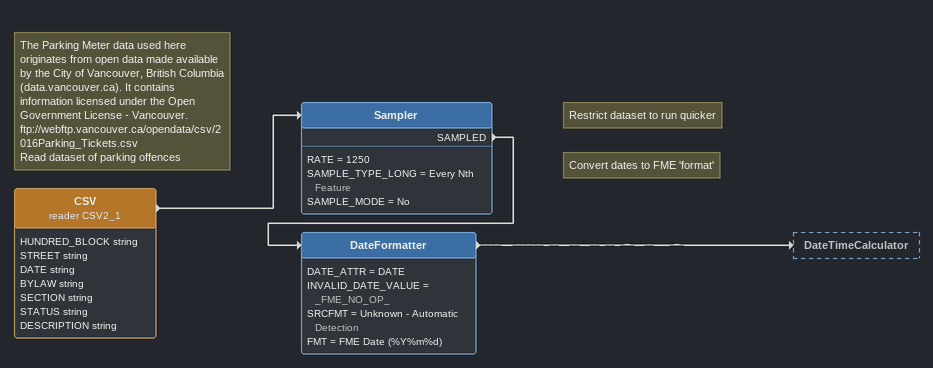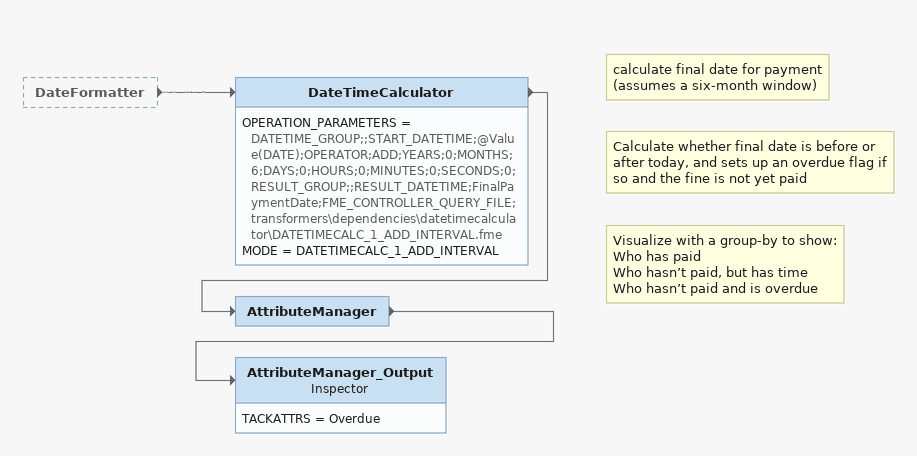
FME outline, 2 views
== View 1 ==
Note: The Parking Meter data used here originates from open data made available by the City of Vancouver, British Columbia (data.vancouver.ca). It contains information licensed under the Open Government License - Vancouver. / ftp://webftp.vancouver.ca/opendata/csv/2016Parking_Tickets.csv / Read dataset of parking offences
CSV (reader CSV2_1)
    attributes: HUNDRED_BLOCK string, STREET string, DATE string, BYLAW string, SECTION string, STATUS string, DESCRIPTION string
    -> Sampler
Note: Restrict dataset to run quicker
Sampler
    RATE = 1250
    SAMPLE_TYPE_LONG = Every Nth Feature
    SAMPLE_MODE = No
    SAMPLED -> DateFormatter
Note: Convert dates to FME 'format'
DateFormatter
    DATE_ATTR = DATE
    INVALID_DATE_VALUE = _FME_NO_OP_
    SRCFMT = Unknown - Automatic Detection
    FMT = FME Date (%Y%m%d)
    -> DateTimeCalculator

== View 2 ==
DateFormatter [outside]
    -> DateTimeCalculator
Note: calculate final date for payment / (assumes a six-month window)
DateTimeCalculator
    OPERATION_PARAMETERS = DATETIME_GROUP;;START_DATETIME;@Value(DATE);OPERATOR;ADD;YEARS;0;MONTHS;6;DAYS;0;HOURS;0;MINUTES;0;SECONDS;0;RESULT_GROUP;;RESULT_DATETIME;FinalPaymentDate;FME_CONTROLLER_QUERY_FILE;transformers\dependencies\datetimecalculator\DATETIMECALC_1_ADD_INTERVAL.fme
    MODE = DATETIMECALC_1_ADD_INTERVAL
    -> AttributeManager
Note: Calculate whether final date is before or after today, and sets up an overdue flag if so and the fine is not yet paid
AttributeManager
    -> AttributeManager_Output
Note: Visualize with a group-by to show: / Who has paid / Who hasn’t paid, but has time / Who hasn’t paid and is overdue
AttributeManager_Output: Inspector
    TACKATTRS = Overdue
